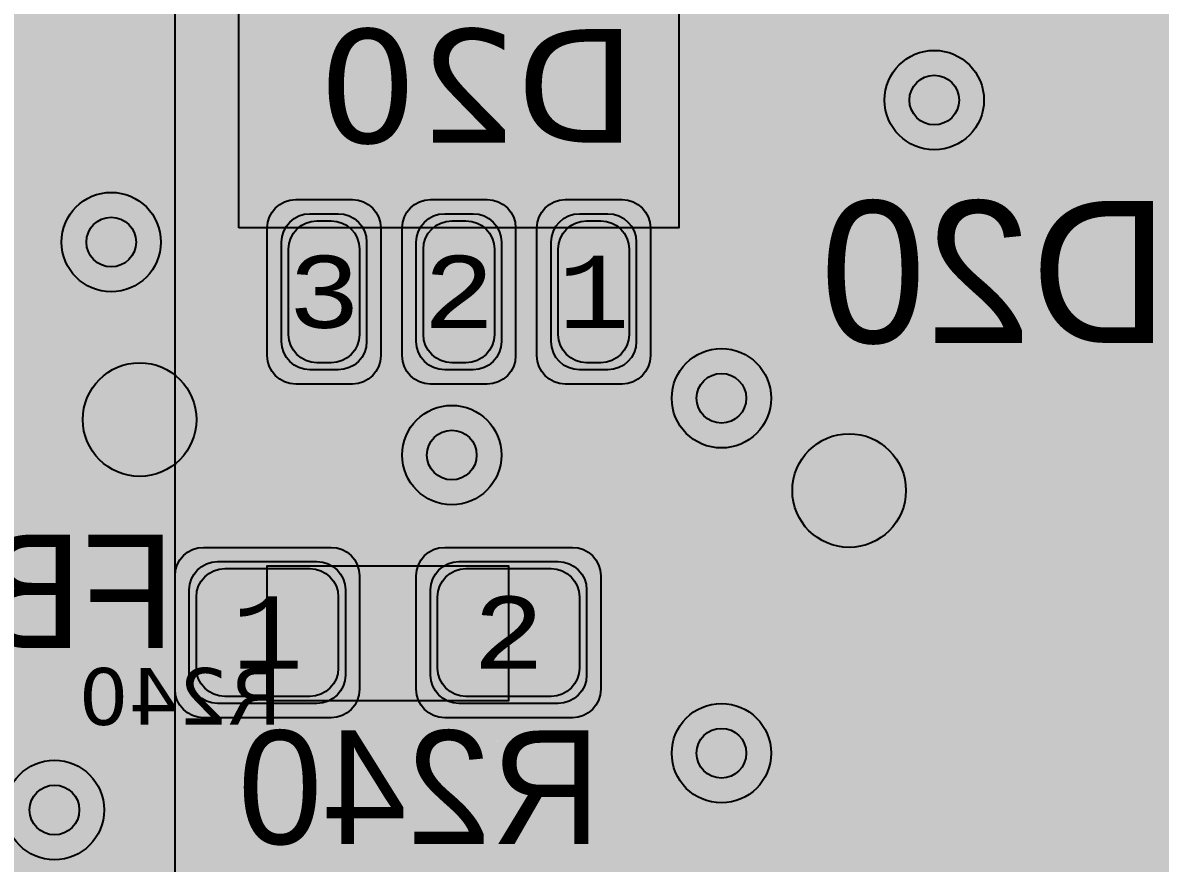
# Model space of a CAD drawing. Extents: x -98 to 119, y -207 to 98.
# Drawn here: x 34.18 to 42.19, y 19.62 to 25.54 of the extents above; entities that cross this region are included whole.
import ezdxf
from ezdxf.enums import TextEntityAlignment as Align

# ---------------------------------------------------------------- set-up
doc = ezdxf.new("R2010")
doc.units = 0
doc.header["$MEASUREMENT"] = 0
for name, color, linetype in [('ASSEMBLY_OUTLINES_BTM', 191, 'CONTINUOUS'), ('ASSEMBLY_PART_NUMBERS_BTM', 191, 'CONTINUOUS'), ('ASSEMBLY_PART_NUMBERS_TOP', 102, 'CONTINUOUS'), ('ASSEMBLY_REF_DES_BTM', 191, 'CONTINUOUS'), ('BOARD_OUTLINE', 10, 'CONTINUOUS'), ('DRILL_DRAWING', 21, 'CONTINUOUS'), ('GENERATED_SILKSCREEN_BTM', 255, 'CONTINUOUS'), ('MANUFACTURING_OUTLINES', 10, 'CONTINUOUS'), ('MOUNTING_HOLES_LAYER_BOT17', 42, 'CONTINUOUS'), ('MOUNTING_HOLES_LAYER_TOP', 42, 'CONTINUOUS'), ('PART_PADS_SMD_BTM', 230, 'CONTINUOUS'), ('PIN_NUMBERS_BTM', 8, 'CONTINUOUS'), ('PIN_NUMBERS_TOP', 8, 'CONTINUOUS'), ('PLACEMENT_OUTLINES_BTM', 222, 'CONTINUOUS'), ('PLANE_DATA_LAYER_BOTTOM', 230, 'CONTINUOUS'), ('PLANE_DATA_LAYER_TOP', 150, 'CONTINUOUS'), ('PLANE_SHAPES_LAYER_BOTTOM', 230, 'CONTINUOUS'), ('PLANE_SHAPES_LAYER_TOP', 150, 'CONTINUOUS'), ('ROUTE_BORDER', 151, 'CONTINUOUS'), ('SILKSCREEN_OUTLINES_BTM', 211, 'CONTINUOUS'), ('SILKSCREEN_REF_DES_BTM', 211, 'CONTINUOUS'), ('SOLDERMASK_PADS_BTM', 12, 'CONTINUOUS'), ('SOLDERPASTE_PADS_BTM', 12, 'CONTINUOUS'), ('TRACES_LAYER_BOTTOM', 230, 'CONTINUOUS'), ('TRACES_LAYER_TOP', 150, 'CONTINUOUS'), ('VIA_HOLES_LAYER_BOTTOM', 30, 'CONTINUOUS'), ('VIA_HOLES_LAYER_TOP', 30, 'CONTINUOUS'), ('VIA_PADS_LAYER_BOTTOM', 230, 'CONTINUOUS'), ('VIA_PADS_LAYER_TOP', 150, 'CONTINUOUS')]:
    doc.layers.add(name, color=color, linetype=linetype)
doc.styles.add('COURIER_NEW', font='COUR.TTF')
doc.styles.add('VERDANA', font='verdana.TTF')
doc.styles.add('VERIBEST_GERBER_0', font='txt')

msp = doc.modelspace()

# ---------------------------------------------------------------- hatches: boundary and pattern name
at = {"layer": 'MOUNTING_HOLES_LAYER_BOT17'}
h = msp.add_hatch(color=256, dxfattribs=at)
edge = h.paths.add_edge_path()
edge.add_arc((35, 22.75), 0.4, 0, 360)
h = msp.add_hatch(color=256, dxfattribs=at)
edge = h.paths.add_edge_path()
edge.add_arc((40, 22.25), 0.4, 0, 360)
at = {"layer": 'MOUNTING_HOLES_LAYER_TOP'}
h = msp.add_hatch(color=256, dxfattribs=at)
edge = h.paths.add_edge_path()
edge.add_arc((35, 22.75), 0.4, 0, 360)
h = msp.add_hatch(color=256, dxfattribs=at)
edge = h.paths.add_edge_path()
edge.add_arc((40, 22.25), 0.4, 0, 360)
at = {"layer": 'PLANE_DATA_LAYER_BOTTOM'}
h = msp.add_hatch(color=256, dxfattribs=at)
h.paths.add_polyline_path([(-96.5, 0, -1), (96.5, 0, -1)], flags=0)
h.paths.add_polyline_path([(92.251979, -7.43598, 0.72698816), (92.479659, -3.637852, -0.30860979), (92.431259, -3.566904, -0.00963525), (92.431316, -3.563968, 0.00963501), (92.5, -0.000006), (92.5, 0.000001, 0.05332526), (90.407665, 19.562826, -0.05332692), (90.405941, 19.578942), (90.405941, 19.578943, -0.23821791), (90.436919, 19.640273, 0.66175504), (89.584154, 23.221888, -0.29529758), (89.523137, 23.277841, 0.02240102), (87.08146, 31.194059, -0.0862063), (87.076996, 31.219756), (87.076996, 31.219757, -0.21018391), (87.101696, 31.275919, 0.67938251), (85.774921, 34.749845, -0.30186499), (85.705267, 34.797373, 0.04791583), (77.514669, 50.475005, -0.14530744), (77.502324, 50.516585, -0.1239887), (77.511414, 50.552678, 0.60660899), (75.516892, 53.486368, -0.27423899), (75.44586, 53.517962, 0.02152308), (70.565432, 59.806101, -0.17759524), (70.547363, 59.855368), (70.547363, 59.855369, -0.1118333), (70.5548, 59.888203, 0.66175545), (68.116894, 62.64715, -0.29529737), (68.036725, 62.667806, 0.05833458), (51.722715, 76.687749, -0.24933783), (51.689123, 76.750923), (51.689123, 76.750924, -0.06075989), (51.691357, 76.76924, 0.7149664), (48.509213, 78.818582, -0.31487112), (48.42205, 78.81342, 0.02280668), (41.042088, 82.896302, -0.28513695), (40.999698, 82.964591), (40.999698, 82.964596, -0.00424702), (40.999709, 82.965891, 0.64704661), (37.697353, 84.5176, -0.28975486), (37.616734, 84.505806, 0.05294354), (19.031563, 90.52099, -0.30833592), (18.972104, 90.582877, 0.69698225), (15.284156, 91.27756, -0.30833961), (15.206255, 91.241547, 0.02237069), (6.993138, 92.235275, -0.31520437), (6.925536, 92.290658, 0.71588806), (3.14462, 92.496703, -0.31520526), (3.0714, 92.448994, 0.06346806), (-20.215283, 90.264015, -0.32014225), (-20.296827, 90.298428, 0.72963938), (-23.995319, 89.386755, -0.32014403), (-24.051528, 89.318386, 0.01866354), (-30.645576, 87.275991, -0.30986574), (-30.72878, 87.298418, 0.70117084), (-34.249879, 85.978007, -0.00275269), (-34.249874, 85.977168, -0.30685575), (-34.29782, 85.9064, 0.04916641), (-50.410548, 77.556603, -0.32354836), (-50.499711, 77.561018, 0.73921276), (-53.660594, 75.408706, -0.07516987), (-53.657188, 75.386179), (-53.657188, 75.386178, -0.24247942), (-53.68916, 75.324127, 0.01996774), (-59.527063, 70.80098, -0.29848709), (-59.610009, 70.791065, 0.55672441), (-62.5, 69), (-62.5, 68.999999, 0.08270852), (-62.392031, 68.351756, -0.29848757), (-62.412702, 68.270818, 0.06718659), (-78.279974, 49.27977, -0.27781781), (-78.350169, 49.24438, 0.43635087), (-80.5, 47.25), (-80.5, 47.249999, 0.14146633), (-80.192238, 46.184011, -0.14146588), (-80.180512, 46.143397), (-80.180512, 46.143396, -0.13119073), (-80.190652, 46.105416, 0.01929482), (-83.506407, 39.786053, -0.3122068), (-83.581614, 39.742899, 0.43912347), (-85.75, 37.75, 0.20482962), (-85.131688, 36.303992, -0.20483071), (-85.10813, 36.248899), (-85.10813, 36.248898, -0.10091901), (-85.114214, 36.219062, 0.04809776), (-90.466303, 19.289839, -0.31487042), (-90.530154, 19.230281, 0.71496565), (-91.24073, 15.512631, -0.26937831), (-91.202277, 15.446437), (-91.202277, 15.446436, -0.04192983), (-91.203345, 15.433723, 0.01884133), (-92.106444, 8.523669, -0.32827121), (-92.166453, 8.456161, 0.35402801), (-93.75, 6.5), (-93.75, 6.499999, 0.3147083), (-92.438077, 4.622088, -0.31470689), (-92.388093, 4.55054), (-92.388093, 4.550537, -0.01228575), (-92.388185, 4.546794, 0.01229418), (-92.5, 0.00001), (-92.5, -0.000004, 0.05293339), (-90.438132, -19.421494, -0.32940864), (-90.475468, -19.504015, 0.27173254), (-91.5, -21.25, 0.40159771), (-89.586502, -23.248128, -0.32940451), (-89.516056, -23.305059, 0.02130735), (-87.207653, -30.839509, -0.32217733), (-87.232533, -30.924924, 0.23066593), (-88, -32.499999), (-88, -32.5, 0.43149503), (-85.882787, -34.496562, -0.3221788), (-85.807634, -34.544174, 0.04801617), (-77.643233, -50.277018, -0.30387878), (-77.644537, -50.3618, 0.152519), (-78, -51.499999), (-78, -51.5, 0.48198292), (-75.552374, -53.449264, -0.30388342), (-75.473145, -53.479475, 0.02199125), (-70.483925, -59.90214, -0.3186215), (-70.47622, -59.989968, 0.72539906), (-67.952631, -62.834176, -0.31862421), (-67.866344, -62.852281, 0.06239253), (-50.265124, -77.650932, -0.25435623), (-50.230332, -77.714899), (-50.230332, -77.7149, -0.03445317), (-50.231054, -77.725364, 0.03445193), (-50.25, -78), (-50.25, -78.000001, 0.60330822), (-47.119729, -79.649997, -0.29136265), (-47.037917, -79.64725, 0.02294124), (-39.54278, -83.621879, -0.2900128), (-39.499155, -83.690765), (-39.499155, -83.690766, -0.00713035), (-39.499186, -83.692939, 0.00713296), (-39.5, -83.749994), (-39.5, -83.75, 0.65808296), (-36.126004, -85.203319, -0.29776298), (-36.043963, -85.188513, 0.04901634), (-18.771876, -90.575199, -0.30186131), (-18.712566, -90.635139, 0.67938177), (-15.056336, -91.31372, -0.30186438), (-14.979467, -91.279054, 0.02174912), (-6.993138, -92.235275, -0.31520437), (-6.925536, -92.290658, 0.71588806), (-3.14462, -92.496703, -0.31520526), (-3.0714, -92.448994, 0.06250827), (19.869968, -90.340657, -0.3455664), (19.954737, -90.381493, 0.79435682), (23.75, -89.500001), (23.75, -89.499973, 0.00508686), (23.749586, -89.459281, -0.34558849), (23.806159, -89.384097, 0.02146945), (31.383958, -87.013201, -0.31444693), (31.468175, -87.035889, 0.70013084), (35, -85.75), (35, -85.749988, 0.00909926), (34.998675, -85.677212, -0.00905723), (34.998625, -85.674452), (34.998625, -85.674439, -0.3044722), (35.045955, -85.60392, 0.04798546), (50.721249, -77.353765, -0.31444166), (50.808431, -77.356288, 0.61621831), (54, -75.75), (54, -75.749999, 0.06775817), (53.927211, -75.215343, -0.06775352), (53.924438, -75.194974), (53.924438, -75.194973, -0.24153729), (53.95619, -75.13308, 0.02236582), (60.452055, -70.01285, -0.31311155), (60.538488, -70.003709, 0.71009535), (63.344013, -67.475653, -0.09971759), (63.33807, -67.446151), (63.33807, -67.44615, -0.20692806), (63.362073, -67.390635, 0.05820555), (77.187807, -50.973449, -0.31748667), (77.269693, -50.94147, 0.72222414), (79.294241, -47.729048, -0.17387366), (79.276877, -47.680625, -0.13609457), (79.287761, -47.641379, 0.02052348), (82.926938, -40.980152, -0.3530032), (83.013777, -40.939997, 0.48811211), (85.5, -39), (85.5, -38.999999, 0.2400736), (84.675602, -37.381988, -0.24007295), (84.644192, -37.320342), (84.644192, -37.320341, -0.10410562), (84.650658, -37.289623, 0.05054674), (90.411157, -19.546683, -0.32146983), (90.476988, -19.487077, 0.38127918), (92.25, -17.5, 0.2751437), (91.203224, -15.741772, -0.27514249), (91.163342, -15.674784), (91.163342, -15.674783, -0.04255495), (91.164442, -15.661882, 0.02223578), (92.195155, -7.50356, -0.31919634)], flags=0)
at = {"layer": 'PLANE_DATA_LAYER_TOP'}
h = msp.add_hatch(color=256, dxfattribs=at)
h.paths.add_polyline_path([(48, -1.6738, -0.41421356), (47.9238, -1.75), (43.3262, -1.75, -0.41421356), (43.25, -1.6738), (43.25, 5.749992, 0.41421356), (43.249992, 5.75), (42.38867, 5.75, -0.19891337), (42.334788, 5.772318), (41.003793, 7.103313, -0.13857289), (40.983563, 7.139481, 0.78915542), (39.816437, 7.139481, -0.13857289), (39.796207, 7.103313), (39.715212, 7.022318, -0.19891337), (39.66133, 7), (31.99107, 7, -0.41421356), (31.91487, 7.0762), (31.91487, 7.076201, -0.19890996), (31.937188, 7.130082), (32.220329, 7.413223, 0.19891222), (32.366776, 7.766776), (32.366776, 18.396316, -0.19890996), (32.389094, 18.450197), (33.416579, 19.477682, -0.19891337), (33.470461, 19.5), (34.046107, 19.5, -0.13857401), (34.085987, 19.488731, 0.68080486), (34.97837, 20.15965, -0.06743175), (34.975623, 20.179926, -0.41421356), (35.051823, 20.256126), (37.541395, 20.256126, -0.19891337), (37.595277, 20.233808), (39.02059, 18.808495, -0.19890996), (39.042908, 18.754614), (39.042908, 15.165975, 0.19891237), (39.152743, 14.90081), (39.314695, 14.738859, -0.19890996), (39.337013, 14.684978), (39.337013, 14.684977, -0.26745922), (39.299033, 14.619055, 0.00633186), (39.285984, 14.611268, -0.13856322), (39.246107, 14.6), (37.53867, 14.6, -0.19891337), (37.484788, 14.622318), (34.522318, 17.584788, -0.19890996), (34.5, 17.638669), (34.5, 17.646107, -0.13857401), (34.511269, 17.685987, 0.13857251), (34.6, 18, 1), (33.4, 18, 0.13857251), (33.488731, 17.685987, -0.13857401), (33.5, 17.646107), (33.5, 17.4, 0.19891222), (33.646447, 17.046447), (36.946447, 13.746447, 0.19891222), (37.3, 13.6), (39.246107, 13.6, -0.13857401), (39.285987, 13.588731, 0.42165113), (40.119057, 13.799035, -0.49256871), (40.238859, 13.814695), (40.537003, 13.516551, -0.19890996), (40.559321, 13.46267), (40.559321, 10.178738, 0.19891237), (40.669156, 9.913573), (43.75, 6.83273), (45.477682, 5.105048, -0.19890996), (45.5, 5.051167), (45.5, 4.739242, -0.53839214), (45.393793, 4.669199, 0.5383923), (44, 3.75), (44, 3.749999, 0.96517865), (45.99749, 3.679195, -0.39360831), (46.073499, 3.75), (46.801166, 3.75, -0.19891337), (46.855048, 3.727682), (47.977682, 2.605048, -0.19890996), (48, 2.551167)], flags=0)
h.paths.add_polyline_path([(43.75, 1, -1), (45.75, 1, -1)], flags=0)
at = {"layer": 'PLANE_SHAPES_LAYER_BOTTOM'}
h = msp.add_hatch(color=256, dxfattribs=at)
h.paths.add_polyline_path([(-96.5, 0, -1), (96.5, 0, -1)], flags=0)
h.paths.add_polyline_path([(-92.5, 0, -1), (92.5, 0, -1)], flags=0)
at = {"layer": 'PLANE_SHAPES_LAYER_TOP'}
h = msp.add_hatch(color=256, dxfattribs=at)
h.paths.add_polyline_path([(-96.31345, 0, -1), (96.81345, 0, -1)], flags=0)
h.paths.add_polyline_path([(-92.25, 0, -1), (92.75, 0, -1)], flags=0)
msp.add_hatch(color=256, dxfattribs=at).paths.add_polyline_path([(51.75, 9.5), (35.25, 9.5), (35.25, 31), (40, 35.75), (45.4375, 35.75), (51.75, 30.7)], flags=0)
h = msp.add_hatch(color=256, dxfattribs=at)
h.paths.add_polyline_path([(46.25, -35.15), (43.875, -38), (28.75, -38), (32.25, -34.5), (32.25, -30.5), (35.75, -30.5), (35.75, -27), (14.25, -27), (14.25, -24), (-10, -24), (-10, -18.75), (1.75, -18.75), (1.75, -9.25), (-10, -9.25), (-10, 32.75), (1.75, 32.75), (1.75, 34.25), (20.25, 34.25), (20.25, 25.25), (22.25, 23.25), (34.5, 23.25), (34.5, -26.5), (41.25, -26.5), (41.25, -20.5), (46.25, -20.5)])
h.paths.add_polyline_path([(-8.75, 10.25), (-8.75, 19.5), (1.25, 19.5), (1.25, 10.25)], flags=16)
h.paths.add_polyline_path([(6, 27.25), (6, 29.75), (15.45, 29.75), (15.45, 27.25)], flags=16)
at = {"layer": 'VIA_HOLES_LAYER_BOTTOM'}
h = msp.add_hatch(color=256, dxfattribs=at)
edge = h.paths.add_edge_path()
edge.add_arc((40.6, 25), 0.175, 0, 360)
h = msp.add_hatch(color=256, dxfattribs=at)
edge = h.paths.add_edge_path()
edge.add_arc((34.8, 24), 0.175, 0, 360)
h = msp.add_hatch(color=256, dxfattribs=at)
edge = h.paths.add_edge_path()
edge.add_arc((39.1, 22.9), 0.175, 0, 360)
h = msp.add_hatch(color=256, dxfattribs=at)
edge = h.paths.add_edge_path()
edge.add_arc((37.2, 22.5), 0.175, 0, 360)
h = msp.add_hatch(color=256, dxfattribs=at)
edge = h.paths.add_edge_path()
edge.add_arc((39.1, 20.4), 0.175, 0, 360)
h = msp.add_hatch(color=256, dxfattribs=at)
edge = h.paths.add_edge_path()
edge.add_arc((34.4, 20), 0.175, 0, 360)
at = {"layer": 'VIA_HOLES_LAYER_TOP'}
h = msp.add_hatch(color=256, dxfattribs=at)
edge = h.paths.add_edge_path()
edge.add_arc((40.6, 25), 0.175, 0, 360)
h = msp.add_hatch(color=256, dxfattribs=at)
edge = h.paths.add_edge_path()
edge.add_arc((34.8, 24), 0.175, 0, 360)
h = msp.add_hatch(color=256, dxfattribs=at)
edge = h.paths.add_edge_path()
edge.add_arc((39.1, 22.9), 0.175, 0, 360)
h = msp.add_hatch(color=256, dxfattribs=at)
edge = h.paths.add_edge_path()
edge.add_arc((37.2, 22.5), 0.175, 0, 360)
h = msp.add_hatch(color=256, dxfattribs=at)
edge = h.paths.add_edge_path()
edge.add_arc((39.1, 20.4), 0.175, 0, 360)
h = msp.add_hatch(color=256, dxfattribs=at)
edge = h.paths.add_edge_path()
edge.add_arc((34.4, 20), 0.175, 0, 360)

# ---------------------------------------------------------------- linework, layer by layer
at = {"layer": 'ASSEMBLY_OUTLINES_BTM', "const_width": 0.1}
msp.add_lwpolyline([(35.7, 24.1), (35.7, 25.9), (38.8, 25.9), (38.8, 24.1)], close=True, dxfattribs=at)
at = {"layer": 'ASSEMBLY_OUTLINES_BTM'}
msp.add_lwpolyline([(35.9, 20.77), (35.9, 21.72), (37.6, 21.72), (37.6, 20.77)], close=True, dxfattribs=at)
at = {"layer": 'BOARD_OUTLINE', "const_width": 0.1}
msp.add_lwpolyline([(-97.5, 0, -1), (97.5, 0, -1)], format="xyb", close=True, dxfattribs=at)
at = {"layer": 'GENERATED_SILKSCREEN_BTM', "const_width": 0.15}
for points in [[(35.943828, 25.899995), (35.700005, 25.899995), (35.700005, 24.100005), (35.943828, 24.100005, 0.00000979), (35.943824, 24.099995), (35.7, 24.099995, -0.41421356), (35.699995, 24.1), (35.699995, 25.9, -0.41421356), (35.7, 25.900005), (35.943824, 25.900005, 0.00000979), (35.943828, 25.899995)], [(38.800005, 24.1, -0.41421356), (38.8, 24.099995), (38.556176, 24.099995, 0.00000979), (38.556172, 24.100005), (38.799995, 24.100005), (38.799995, 25.899995), (38.556172, 25.899995, 0.00000979), (38.556176, 25.900005), (38.8, 25.900005, -0.41421356), (38.800005, 25.9), (38.800005, 24.1)], [(36.893828, 24.100005, 0.00000979), (36.893824, 24.099995), (36.656176, 24.099995, 0.00000979), (36.656172, 24.100005), (36.893828, 24.100005)], [(37.843828, 24.100005, 0.00000979), (37.843824, 24.099995), (37.606176, 24.099995, 0.00000979), (37.606172, 24.100005), (37.843828, 24.100005)], [(37.033844, 21.720005, 0.00001164), (37.033836, 21.719995), (36.466164, 21.719995, 0.00001164), (36.466156, 21.720005), (37.033844, 21.720005)], [(37.042098, 20.769995), (36.457902, 20.769995, 0.00001223), (36.457911, 20.770005), (37.042089, 20.770005, 0.00001223), (37.042098, 20.769995)]]:
    msp.add_lwpolyline(points, format="xyb", dxfattribs=at)
for points in [[(40.2165, 24.132), (40.0485, 24.269), (40.0445, 24.27), (40.0425, 24.271), (40.0405, 24.272), (40.0365, 24.273), (39.6995, 24.273), (39.6955, 24.272), (39.6935, 24.271), (39.6905, 24.27), (39.6865, 24.269), (39.5185, 24.132), (39.5155, 24.127), (39.5145, 24.123), (39.5125, 24.12), (39.5115, 24.116), (39.5115, 23.43), (39.5125, 23.427), (39.5145, 23.42), (39.5155, 23.418), (39.5185, 23.414), (39.6865, 23.277), (39.6905, 23.276), (39.6935, 23.275), (39.6945, 23.274), (39.6965, 23.273), (39.6995, 23.273), (40.0365, 23.273), (40.0405, 23.274), (40.0445, 23.275), (40.0485, 23.277), (40.2165, 23.414), (40.2195, 23.416), (40.2205, 23.417), (40.2225, 23.42), (40.2245, 23.427), (40.2255, 23.43), (40.2255, 24.116), (40.2245, 24.12), (40.2225, 24.123), (40.2215, 24.127), (40.2165, 24.132)], [(40.1845, 24.106), (40.1845, 23.44), (40.1255, 23.39), (39.6415, 24.179), (39.7075, 24.232), (40.0305, 24.232), (40.1845, 24.106)], [(40.6315, 24.269), (40.4635, 24.132), (40.4605, 24.127), (40.4595, 24.123), (40.4575, 24.12), (40.4565, 24.116), (40.4565, 23.979), (40.4575, 23.975), (40.4595, 23.969), (40.4605, 23.964), (40.4635, 23.962), (41.1295, 23.421), (41.1295, 23.314), (40.4765, 23.314), (40.4695, 23.312), (40.4635, 23.308), (40.4605, 23.301), (40.4595, 23.293), (40.4605, 23.286), (40.4635, 23.279), (40.4695, 23.275), (40.4765, 23.273), (41.1505, 23.273), (41.1585, 23.275), (41.1635, 23.28), (41.1685, 23.285), (41.1705, 23.293), (41.1705, 23.43), (41.1695, 23.433), (41.1675, 23.44), (41.1655, 23.443), (41.1645, 23.445), (41.1615, 23.447), (40.4965, 23.989), (40.4965, 24.106), (40.6525, 24.232), (40.9755, 24.232), (41.1385, 24.099), (41.1455, 24.097), (41.1525, 24.098), (41.1585, 24.101), (41.1635, 24.107), (41.1665, 24.113), (41.1675, 24.12), (41.1665, 24.127), (41.1645, 24.13), (41.1615, 24.132), (40.9935, 24.269), (40.9895, 24.27), (40.9875, 24.271), (40.9855, 24.272), (40.9815, 24.273), (40.6445, 24.273), (40.6405, 24.272), (40.6385, 24.271), (40.6355, 24.27), (40.6315, 24.269)], [(41.5775, 24.269), (41.5825, 24.271), (41.5865, 24.272), (41.5905, 24.273), (42.0965, 24.273), (42.1035, 24.271), (42.1095, 24.266), (42.1145, 24.26), (42.1165, 24.253), (42.1165, 23.293), (42.1145, 23.285), (42.1095, 23.28), (42.1035, 23.274), (42.0965, 23.273), (41.5905, 23.273), (41.5865, 23.273), (41.5845, 23.274), (41.5825, 23.275), (41.5775, 23.277), (41.4085, 23.414), (41.4055, 23.418), (41.4045, 23.42), (41.4025, 23.425), (41.4015, 23.43), (41.4015, 24.116), (41.4025, 24.121), (41.4045, 24.124), (41.4045, 24.127), (41.4065, 24.128), (41.4075, 24.129), (41.4085, 24.131), (41.5775, 24.269)], [(42.0745, 24.232), (41.5975, 24.232), (41.4415, 24.106), (41.4415, 23.44), (41.5975, 23.314), (42.0745, 23.314), (42.0745, 24.232)], [(40.0935, 23.364), (40.0305, 23.314), (39.7075, 23.314), (39.5515, 23.44), (39.5515, 24.106), (39.6105, 24.153), (40.0935, 23.364)], [(34.3536, 21.8936), (33.964, 21.8936), (33.8744, 21.7936), (33.8744, 21.6456), (33.9632, 21.5744), (34.3536, 21.5744), (34.3536, 21.8936)], [(33.956, 21.9264), (34.3712, 21.9264), (34.3768, 21.9248), (34.3816, 21.9208), (34.3856, 21.916), (34.3872, 21.9104), (34.3872, 21.5608), (34.3872, 21.5584), (34.3872, 21.556), (34.3872, 21.1424), (34.3856, 21.1368), (34.3816, 21.1312), (34.3768, 21.1272), (34.3712, 21.1264), (33.9512, 21.1264)], [(34.5872, 21.8936), (34.5816, 21.8952), (34.5768, 21.8984), (34.5744, 21.904), (34.5736, 21.9096), (34.5744, 21.916), (34.5768, 21.9208), (34.5816, 21.9248), (34.5872, 21.9264), (35.1272, 21.9264), (35.1328, 21.9248), (35.1376, 21.9208), (35.1416, 21.916), (35.1432, 21.9104), (35.1432, 21.1424), (35.1416, 21.1368), (35.1376, 21.132), (35.1328, 21.1296), (35.1272, 21.1288), (35.1208, 21.1296), (35.1152, 21.132), (35.1112, 21.1368), (35.1096, 21.1424), (35.1096, 21.5464), (34.7472, 21.5464), (34.7416, 21.5472), (34.7368, 21.5512), (34.7344, 21.5568), (34.7336, 21.5624), (34.7344, 21.568), (34.7368, 21.5736), (34.7416, 21.5776), (34.7472, 21.5792), (35.1096, 21.5792), (35.1096, 21.8936), (34.5872, 21.8936)], [(34.3536, 21.5416), (33.9648, 21.5416), (33.8472, 21.4096), (33.8472, 21.2592), (33.9632, 21.1592), (34.3536, 21.1592), (34.3536, 21.5416)], [(35.8668, 20.4336), (35.7324, 20.5432), (35.7292, 20.544), (35.7276, 20.5448), (35.726, 20.5456), (35.7228, 20.5464), (35.4532, 20.5464), (35.45, 20.5456), (35.4484, 20.5448), (35.446, 20.544), (35.4428, 20.5432), (35.3084, 20.4336), (35.306, 20.4296), (35.3052, 20.4264), (35.3036, 20.424), (35.3028, 20.4208), (35.3028, 19.872), (35.3036, 19.8696), (35.3052, 19.864), (35.306, 19.8624), (35.3084, 19.8592), (35.4428, 19.7496), (35.446, 19.7488), (35.4484, 19.748), (35.4492, 19.7472), (35.4508, 19.7464), (35.4532, 19.7464), (35.7228, 19.7464), (35.726, 19.7472), (35.7292, 19.748), (35.7324, 19.7496), (35.8668, 19.8592), (35.8692, 19.8608), (35.87, 19.8616), (35.8716, 19.864), (35.8732, 19.8696), (35.874, 19.872), (35.874, 20.4208), (35.8732, 20.424), (35.8716, 20.4264), (35.8708, 20.4296), (35.8668, 20.4336)], [(36.5748, 20.0376), (36.1444, 20.4664), (36.1444, 20.0376), (36.5748, 20.0376)], [(36.9548, 20.5432), (36.8204, 20.4336), (36.818, 20.4296), (36.8172, 20.4264), (36.8156, 20.424), (36.8148, 20.4208), (36.8148, 20.3112), (36.8156, 20.308), (36.8172, 20.3032), (36.818, 20.2992), (36.8204, 20.2976), (37.3532, 19.8648), (37.3532, 19.7792), (36.8308, 19.7792), (36.8252, 19.7776), (36.8204, 19.7744), (36.818, 19.7688), (36.8172, 19.7624), (36.818, 19.7568), (36.8204, 19.7512), (36.8252, 19.748), (36.8308, 19.7464), (37.37, 19.7464), (37.3764, 19.748), (37.3804, 19.752), (37.3844, 19.756), (37.386, 19.7624), (37.386, 19.872), (37.3852, 19.8744), (37.3836, 19.88), (37.382, 19.8824), (37.3812, 19.884), (37.3788, 19.8856), (36.8468, 20.3192), (36.8468, 20.4128), (36.9716, 20.5136), (37.23, 20.5136), (37.3604, 20.4072), (37.366, 20.4056), (37.3716, 20.4064), (37.3764, 20.4088), (37.3804, 20.4136), (37.3828, 20.4184), (37.3836, 20.424), (37.3828, 20.4296), (37.3812, 20.432), (37.3788, 20.4336), (37.2444, 20.5432), (37.2412, 20.544), (37.2396, 20.5448), (37.238, 20.5456), (37.2348, 20.5464), (36.9652, 20.5464), (36.962, 20.5456), (36.9604, 20.5448), (36.958, 20.544), (36.9548, 20.5432)], [(37.5756, 20.2424), (37.5732, 20.244), (37.5724, 20.248), (37.5708, 20.252), (37.57, 20.256), (37.57, 20.4208), (37.5708, 20.4248), (37.5724, 20.4272), (37.5724, 20.4296), (37.5732, 20.4304), (37.5748, 20.4312), (37.5756, 20.4328), (37.7116, 20.5432), (37.7156, 20.5448), (37.7188, 20.5456), (37.722, 20.5464), (38.1252, 20.5464), (38.1324, 20.5448), (38.1372, 20.5408), (38.1412, 20.536), (38.1428, 20.5304), (38.1428, 19.7624), (38.1412, 19.756), (38.1372, 19.752), (38.1324, 19.7496), (38.1268, 19.7488), (38.1204, 19.7496), (38.1148, 19.752), (38.1108, 19.756), (38.1092, 19.7624), (38.1092, 20.1304), (37.7332, 20.1304), (37.602, 19.7576), (37.5988, 19.752), (37.5932, 19.7488), (37.5876, 19.748), (37.582, 19.7496), (37.5772, 19.752), (37.5732, 19.756), (37.5716, 19.7616), (37.5724, 19.768), (37.7036, 20.1408), (37.5756, 20.2424)], [(35.7684, 19.8192), (35.718, 19.7792), (35.4596, 19.7792), (35.3348, 19.88), (35.3348, 20.4128), (35.382, 20.4504), (35.7684, 19.8192)], [(35.8412, 20.4128), (35.8412, 19.88), (35.794, 19.84), (35.4068, 20.4712), (35.4596, 20.5136), (35.718, 20.5136), (35.8412, 20.4128)], [(36.1444, 19.7624), (36.1436, 19.756), (36.1396, 19.752), (36.134, 19.7496), (36.1284, 19.7488), (36.1228, 19.7496), (36.118, 19.752), (36.114, 19.756), (36.1124, 19.7624), (36.1124, 20.0048), (36.0748, 20.0048), (36.0692, 20.0064), (36.0644, 20.0096), (36.062, 20.0152), (36.0612, 20.0208), (36.062, 20.0272), (36.0644, 20.0328), (36.0692, 20.0368), (36.0748, 20.0376), (36.1124, 20.0376), (36.1124, 20.508), (36.1132, 20.512), (36.1156, 20.5152), (36.1188, 20.5184), (36.1228, 20.5208), (36.1276, 20.5224), (36.1324, 20.5232), (36.1364, 20.5224), (36.1404, 20.5192), (36.626, 20.0336), (36.6292, 20.0288), (36.6308, 20.024), (36.63, 20.0192), (36.6268, 20.0136), (36.6252, 20.0096), (36.622, 20.0072), (36.6188, 20.0056), (36.6148, 20.0048), (36.1444, 20.0048), (36.1444, 19.7624)], [(38.1092, 20.5136), (37.7268, 20.5136), (37.602, 20.4128), (37.602, 20.264), (37.7268, 20.1624), (38.1092, 20.1624), (38.1092, 20.5136)]]:
    msp.add_lwpolyline(points, dxfattribs=at)
at = {"layer": 'MANUFACTURING_OUTLINES'}
msp.add_circle((0, 0), 97.575405, dxfattribs=at)
at = {"layer": 'MOUNTING_HOLES_LAYER_BOT17'}
for centre in [(35, 22.75), (40, 22.25)]:
    msp.add_circle(centre, 0.4, dxfattribs=at)
at = {"layer": 'MOUNTING_HOLES_LAYER_TOP'}
for centre in [(35, 22.75), (40, 22.25)]:
    msp.add_circle(centre, 0.4, dxfattribs=at)
at = {"layer": 'PART_PADS_SMD_BTM'}
for points in [[(36.2, 23.1, -0.41421356), (36, 23.3), (36, 24, -0.41421356), (36.2, 24.2), (36.4, 24.2, -0.41421356), (36.6, 24), (36.6, 23.3, -0.41421356), (36.4, 23.1)], [(37.15, 23.1, -0.41421356), (36.95, 23.3), (36.95, 24, -0.41421356), (37.15, 24.2), (37.35, 24.2, -0.41421356), (37.55, 24), (37.55, 23.3, -0.41421356), (37.35, 23.1)], [(38.1, 23.1, -0.41421356), (37.9, 23.3), (37.9, 24, -0.41421356), (38.1, 24.2), (38.3, 24.2, -0.41421356), (38.5, 24), (38.5, 23.3, -0.41421356), (38.3, 23.1)], [(35.35, 21.55, -0.41421356), (35.55, 21.75), (36.25, 21.75, -0.41421356), (36.45, 21.55), (36.45, 20.95, -0.41421356), (36.25, 20.75), (35.55, 20.75, -0.41421356), (35.35, 20.95)], [(37.05, 21.55, -0.41421356), (37.25, 21.75), (37.95, 21.75, -0.41421356), (38.15, 21.55), (38.15, 20.95, -0.41421356), (37.95, 20.75), (37.25, 20.75, -0.41421356), (37.05, 20.95)]]:
    msp.add_lwpolyline(points, format="xyb", close=True, dxfattribs=at)
at = {"layer": 'PLACEMENT_OUTLINES_BTM'}
for points in [[(35.7, 24.1), (35.7, 25.9), (38.8, 25.9), (38.8, 24.1)], [(35.9, 20.77), (35.9, 21.72), (37.6, 21.72), (37.6, 20.77)]]:
    msp.add_lwpolyline(points, close=True, dxfattribs=at)
at = {"layer": 'PLANE_SHAPES_LAYER_TOP'}
msp.add_lwpolyline([(51.75, 9.5), (35.25, 9.5), (35.25, 31), (40, 35.75), (45.4375, 35.75), (51.75, 30.7)], close=True, dxfattribs=at)
for points in [[(34.25, 23.25), (35.25, 23.25), (34.25, 31), (35.25, 31)], [(34.5, 21.75), (35.25, 21.75), (34.5, 23.25), (35.25, 23.25)], [(34.5, 9.5), (35.25, 9.5), (34.5, 21.75), (35.25, 21.75)]]:
    msp.add_solid(points, dxfattribs=at)
at = {"layer": 'ROUTE_BORDER'}
msp.add_circle((0, 0), 96.5, dxfattribs=at)
at = {"layer": 'SILKSCREEN_OUTLINES_BTM'}
for points in [[(35.7, 24.1), (35.7, 25.9), (38.8, 25.9), (38.8, 24.1)], [(35.9, 20.77), (35.9, 21.72), (37.6, 21.72), (37.6, 20.77)]]:
    msp.add_lwpolyline(points, close=True, dxfattribs=at)
at = {"layer": 'SOLDERMASK_PADS_BTM'}
for points in [[(36.1, 23, -0.41421356), (35.9, 23.2), (35.9, 24.1, -0.41421356), (36.1, 24.3), (36.5, 24.3, -0.41421356), (36.7, 24.1), (36.7, 23.2, -0.41421356), (36.5, 23)], [(37.05, 23, -0.41421356), (36.85, 23.2), (36.85, 24.1, -0.41421356), (37.05, 24.3), (37.45, 24.3, -0.41421356), (37.65, 24.1), (37.65, 23.2, -0.41421356), (37.45, 23)], [(38, 23, -0.41421356), (37.8, 23.2), (37.8, 24.1, -0.41421356), (38, 24.3), (38.4, 24.3, -0.41421356), (38.6, 24.1), (38.6, 23.2, -0.41421356), (38.4, 23)], [(35.25, 21.65, -0.41421356), (35.45, 21.85), (36.35, 21.85, -0.41421356), (36.55, 21.65), (36.55, 20.85, -0.41421356), (36.35, 20.65), (35.45, 20.65, -0.41421356), (35.25, 20.85)], [(36.95, 21.65, -0.41421356), (37.15, 21.85), (38.05, 21.85, -0.41421356), (38.25, 21.65), (38.25, 20.85, -0.41421356), (38.05, 20.65), (37.15, 20.65, -0.41421356), (36.95, 20.85)]]:
    msp.add_lwpolyline(points, format="xyb", close=True, dxfattribs=at)
at = {"layer": 'SOLDERPASTE_PADS_BTM'}
for points in [[(36.25, 23.15, -0.41421356), (36.05, 23.35), (36.05, 23.95, -0.41421356), (36.25, 24.15), (36.35, 24.15, -0.41421356), (36.55, 23.95), (36.55, 23.35, -0.41421356), (36.35, 23.15)], [(37.2, 23.15, -0.41421356), (37, 23.35), (37, 23.95, -0.41421356), (37.2, 24.15), (37.3, 24.15, -0.41421356), (37.5, 23.95), (37.5, 23.35, -0.41421356), (37.3, 23.15)], [(38.15, 23.15, -0.41421356), (37.95, 23.35), (37.95, 23.95, -0.41421356), (38.15, 24.15), (38.25, 24.15, -0.41421356), (38.45, 23.95), (38.45, 23.35, -0.41421356), (38.25, 23.15)], [(35.4, 21.5, -0.41421356), (35.6, 21.7), (36.2, 21.7, -0.41421356), (36.4, 21.5), (36.4, 21, -0.41421356), (36.2, 20.8), (35.6, 20.8, -0.41421356), (35.4, 21)], [(37.1, 21.5, -0.41421356), (37.3, 21.7), (37.9, 21.7, -0.41421356), (38.1, 21.5), (38.1, 21, -0.41421356), (37.9, 20.8), (37.3, 20.8, -0.41421356), (37.1, 21)]]:
    msp.add_lwpolyline(points, format="xyb", close=True, dxfattribs=at)
at = {"layer": 'TRACES_LAYER_BOTTOM'}
for points, const_width in [([(38.2, 23.65), (40.148197, 23.65), (41.350885, 24.852688), (41.350885, 31.773224), (41.174109, 31.95), (40.35, 31.95)], 0.25), ([(40.6, 25), (40.6, 27.965049), (38.950925, 29.614124), (38.085876, 29.614124), (37.65, 30.05)], 0.35), ([(43.55, 25.385), (42.5, 25.385), (40.907415, 23.792415), (40.907415, 19.676469), (42.325, 18.258884), (42.325, 17.741116), (41.958884, 17.375), (12.821876, 17.375), (12.021876, 18.175), (11.05, 18.175)], 0.25), ([(43.55, 24.115), (42.5, 24.115), (41.307415, 22.922415), (41.307415, 19.842155), (42.725, 18.42457), (42.725, 17.57543), (42.12457, 16.975), (12.65619, 16.975), (12.10619, 17.525), (11.05, 17.525)], 0.25), ([(34.8, 24), (33.1, 24)], 0.35), ([(35.9, 21.25), (35.9, 22.425), (36.3, 22.825), (36.3, 23.65)], 0.35), ([(37.2, 22.5), (37.25, 22.55), (37.25, 23.65)], 0.35), ([(37.6, 21.25), (38.2, 21.85), (38.2, 23.65)], 0.35), ([(39.85, 19), (39.85, 21.041079), (39.1, 21.791079), (39.1, 22.9)], 0.35), ([(11.05, 16.875), (12.190504, 16.875), (12.490504, 16.575), (42.290256, 16.575), (43.125, 17.409744), (43.125, 18.590256), (41.707415, 20.007841), (41.707415, 22.052415), (42.5, 22.845), (43.55, 22.845)], 0.25), ([(39.1, 20.4), (38.475, 20.4), (38.133917, 20.058917), (35.578658, 20.058917), (34.139197, 21.498378), (32.401622, 21.498378), (31.4, 22.5)], 0.35), ([(33.1, 22.5), (33.993031, 22.5), (35.243031, 21.25), (35.9, 21.25)], 0.35), ([(11.05, 16.225), (12.144327, 16.225), (12.194327, 16.175), (42.455942, 16.175), (43.525, 17.244058), (43.525, 18.755942), (42.226465, 20.054477), (42.226465, 21.301465), (42.5, 21.575), (43.55, 21.575)], 0.25), ([(34.4, 20), (34.4, 20.275), (34.175, 20.5), (33.35, 20.5)], 0.35), ([(34.4, 20), (34.675, 20), (34.9, 19.775), (34.9, 19)], 0.35)]:
    msp.add_lwpolyline(points, dxfattribs=dict(at, const_width=const_width))
at = {"layer": 'TRACES_LAYER_TOP'}
for points, const_width in [([(42.7, 12.8), (42.7, 13.683884), (40.674006, 15.709878), (40.674006, 21.822333), (40.964756, 22.113083), (40.964756, 23.27524), (39.93045, 24.309546), (39.93045, 27.17111), (38.623594, 28.477966), (38.330678, 28.477966), (36.708374, 30.10027), (34.657962, 30.10027), (34.657692, 30.1), (32.4, 30.1)], 0.25), ([(53.5, 2.85), (51.681615, 4.668385), (47.64836, 4.668385), (41.775, 10.541745), (41.775, 13.940256), (40.217908, 15.497348), (40.217908, 20.793109), (38.36024, 22.650777), (38.36024, 25.93976), (35.6, 28.7)], 0.25), ([(39.1, 26.4), (39.1, 22.9)], 0.35), ([(43.3, 14), (42.858058, 14.441942), (42.844614, 14.441942), (41.075, 16.211556), (41.075, 21.657641), (41.364756, 21.947397), (41.364756, 23.440926), (40.6, 24.205682), (40.6, 25)], 0.25), ([(30.7, 21.3), (31.325, 21.3), (31.993874, 20.631126), (37.728289, 20.631126), (39.417908, 18.941507), (39.417908, 15.165976), (40.934321, 13.649563), (40.934321, 10.178739), (48.26306, 2.85), (49.25, 2.85)], 0.25), ([(39.1, 20.4), (39.817908, 19.682092), (39.817908, 15.331662), (41.375, 13.77457), (41.375, 10.376059), (47.620321, 4.130738), (50.219262, 4.130738), (51.5, 2.85)], 0.25), ([(30.6, 6.5), (30.6, 6.519768), (30.619768, 6.519768), (31.866776, 7.766776), (31.866776, 18.634985), (33.231791, 20), (34.4, 20)], 0.5)]:
    msp.add_lwpolyline(points, dxfattribs=dict(at, const_width=const_width))
at = {"layer": 'VIA_HOLES_LAYER_BOTTOM'}
for centre in [(40.6, 25), (34.8, 24), (39.1, 22.9), (37.2, 22.5), (39.1, 20.4), (34.4, 20)]:
    msp.add_circle(centre, 0.175, dxfattribs=at)
at = {"layer": 'VIA_HOLES_LAYER_TOP'}
for centre in [(40.6, 25), (34.8, 24), (39.1, 22.9), (37.2, 22.5), (39.1, 20.4), (34.4, 20)]:
    msp.add_circle(centre, 0.175, dxfattribs=at)
at = {"layer": 'VIA_PADS_LAYER_BOTTOM'}
for centre in [(40.6, 25), (34.8, 24), (39.1, 22.9), (37.2, 22.5), (39.1, 20.4), (34.4, 20)]:
    msp.add_circle(centre, 0.35, dxfattribs=at)
at = {"layer": 'VIA_PADS_LAYER_TOP'}
for centre in [(40.6, 25), (34.8, 24), (39.1, 22.9), (37.2, 22.5), (39.1, 20.4), (34.4, 20)]:
    msp.add_circle(centre, 0.35, dxfattribs=at)

# ---------------------------------------------------------------- texts
at = {"layer": 'ASSEMBLY_PART_NUMBERS_BTM', "style": 'VERIBEST_GERBER_0', "text_generation_flag": 2}
for s, p in [('CL10B104KB8SFNC', (32.46, 31.75)), ('SN74AHCT1G00DBVR', (41.54, 31)), ('ERJ-3EKF10R7V', (36.04, 28.25))]:
    msp.add_text(s, height=2.032, rotation=90, dxfattribs=at).set_placement(p, align=Align.TOP_LEFT)
for s, p in [('CL21B106KOQNNNE', (37.75, 25.46)), ('ERJ-3EKF3403V', (36.75, 23.79)), ('TLV3701QDBVRG4Q1', (37.25, 22.46)), ('MMZ1608A182B', (35.75, 21.54)), ('ERJ-3EKF6200V', (50.5, 21.29))]:
    msp.add_text(s, height=2.032, dxfattribs=at).set_placement(p, align=Align.TOP_LEFT)
at = {"layer": 'ASSEMBLY_PART_NUMBERS_TOP', "style": 'VERIBEST_GERBER_0'}
msp.add_text('CL21B106KOQNNNE', height=2.032, dxfattribs=at).set_placement((15, 25.96), align=Align.TOP_LEFT)
at = {"layer": 'ASSEMBLY_REF_DES_BTM', "style": 'VERDANA', "text_generation_flag": 2}
for s, height, p in [('D20', 0.8, (38.5, 25.5)), ('R240', 0.4, (36, 21))]:
    msp.add_text(s, height=height, dxfattribs=at).set_placement(p, align=Align.TOP_LEFT)
at = {"layer": 'DRILL_DRAWING', "style": 'VERIBEST_GERBER_0'}
for s, p in [('A', (39.1, 26.4)), ('A', (40.6, 25)), ('A', (34.8, 24)), ('A', (39.1, 22.9)), ('P', (35, 22.75)), ('A', (37.2, 22.5)), ('P', (40, 22.25)), ('A', (39.1, 20.4)), ('A', (34.4, 20))]:
    msp.add_text(s, height=2, dxfattribs=at).set_placement(p, align=Align.MIDDLE_CENTER)
at = {"layer": 'PIN_NUMBERS_BTM', "style": 'COURIER_NEW'}
for s, p in [('3', (36.3, 23.65)), ('2', (37.25, 23.65)), ('1', (38.2, 23.65)), ('1', (35.9, 21.25)), ('2', (37.6, 21.25))]:
    msp.add_text(s, height=0.508, dxfattribs=at).set_placement(p, align=Align.MIDDLE_CENTER)
at = {"layer": 'PIN_NUMBERS_TOP', "style": 'COURIER_NEW'}
for s, p in [('3', (36.3, 23.65)), ('2', (37.25, 23.65)), ('1', (38.2, 23.65)), ('1', (35.9, 21.25)), ('2', (37.6, 21.25))]:
    msp.add_text(s, height=0.508, dxfattribs=at).set_placement(p, align=Align.MIDDLE_CENTER)
at = {"layer": 'SILKSCREEN_REF_DES_BTM', "style": 'VERIBEST_GERBER_0', "text_generation_flag": 2}
for s, height, p in [('D20', 1, (42.25, 24.29)), ('FB13', 0.8, (35.25, 21.94)), ('R240', 0.8, (38.25, 20.56))]:
    msp.add_text(s, height=height, dxfattribs=at).set_placement(p, align=Align.TOP_LEFT)

doc.saveas('drawing.dxf')
